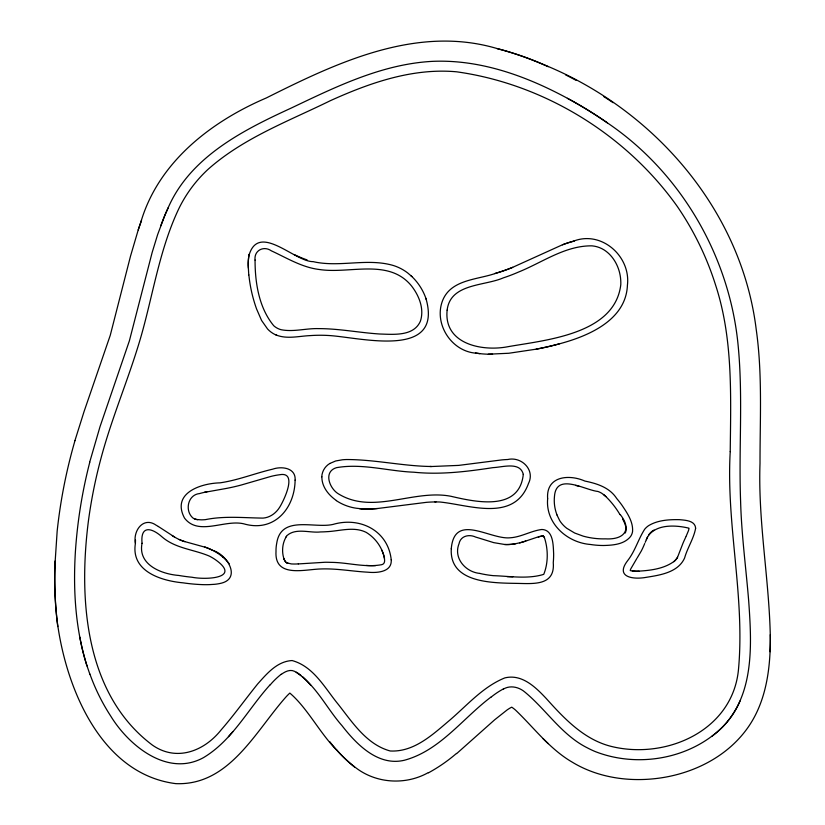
<?xml version="1.0" encoding="UTF-8"?>
<svg xmlns="http://www.w3.org/2000/svg" width="825" height="825" viewBox="0 0 825 825"><rect width="100%" height="100%" fill="white"/><g stroke="black" fill="none" stroke-linecap="round" stroke-linejoin="round"><path stroke-width="1.24" d="M158.379 526.515A52.057 52.057 0 0 0 156.214 525.247C143.478 516.192 132.846 530.661 135.413 543.376C130.701 571.333 161.102 580.841 183.098 582.842A178.324 178.324 0 0 0 202.073 584.616A114.531 114.531 0 0 0 209.251 584.636L214.49 584.317A47.035 47.035 0 0 0 219.615 583.564C242.251 579.377 227.463 554.555 212.922 550.481A56.337 56.337 0 0 0 205.755 547.398M321.884 476.809C321.678 486.709 328.659 495.206 336.425 500.548M54.801 566.94L57.162 531.145A523.132 523.132 0 0 1 74.982 440.632M456.648 753.617L494.67 719.792L507.158 709.902A42.611 42.611 0 0 1 511.129 707.468L511.737 707.169A36.176 36.176 0 0 1 515.759 710.315C534.177 727.949 549.749 749.09 572.179 762.114C597.372 777.48 628.114 781.997 657.123 778.408C691.773 774.149 726.072 757.608 746.914 728.939C766.126 702.653 770.529 668.869 770.323 637.137C769.22 579.078 757.958 521.575 760.011 463.361C759.969 418.78 762.517 373.859 756.226 329.546C741.572 209.963 653.751 109.323 543.85 64.68A317.8 317.8 0 0 0 497.073 48.541C416.563 24.719 336.899 62.587 266.331 97.948C210.767 121.718 158.008 162.463 140.632 222.853A338.147 338.147 0 0 0 138.218 229.948L130.505 256.183L110.261 335.311L84.067 411.541L74.931 440.622M249.14 254.832C259.132 222.338 294.968 262.082 313.201 261.638A63.597 63.597 0 0 0 316.955 262.422C342.365 266.805 368.641 258.081 393.68 265.598A46.53 46.53 0 0 1 407.581 272.848L411.881 276.54M89.688 462.186L100.021 426.669L129.401 340.766L152.151 252.502L157.637 234.609L164.732 215.624A211.313 211.313 0 0 1 167.362 209.632C189.162 157.286 242.674 130.371 291.308 108.023C336.126 86.677 382.357 63.896 432.847 61.339C481.759 59.297 529.134 77.096 571.333 100.423A419.358 419.358 0 0 1 607.355 122.853C681.079 172.662 729.496 256.462 738.066 344.788C743.201 396.846 738.623 449.202 740.602 501.373C741.489 534.652 745.965 567.672 748.677 600.827C751.678 643.294 754.792 693.794 722.731 726.815C690.226 759.052 637.838 768.096 595.557 751.699A91.719 91.719 0 0 1 587.482 747.924C561.773 735.127 546.459 709.871 524.844 692.051C518.977 687.008 510.252 684.967 503.332 689.123M645.222 542.324L646.965 538.251A40.538 40.538 0 0 1 647.604 536.931C655.689 523.854 675.489 524.978 688.689 528.113A3.609 3.609 0 0 1 688.999 528.278A10.89 10.89 0 0 1 688.298 531.094L686.08 536.405M644.727 543.52L643.717 545.892A77.199 77.199 0 0 1 641.159 551.234L637.168 557.968M685.853 536.9L683.75 541.458A66.66 66.66 0 0 0 682.296 545.005L677.531 557.288A16.325 16.325 0 0 1 674.262 561.268C663.682 569.095 649.698 570.57 636.931 571.24A36.877 36.877 0 0 1 632.383 570.982L632.228 570.941A19.759 19.759 0 0 1 631.094 570.756L630.269 570.56A11.179 11.179 0 0 1 630.393 569.848L630.651 569.188A21.78 21.78 0 0 1 630.847 568.745L636.683 558.742M298.31 563.929L325.071 562.258A132.392 132.392 0 0 1 330.866 562.361C347.676 562.403 364.64 567.734 381.387 564.743C384.027 564.372 384.873 562.155 384.574 559.659C383.058 548.481 375.777 538.178 366.197 532.373C353.781 526.144 339.57 531.156 326.525 531.692A95.246 95.246 0 0 1 320.647 531.929C309.87 533.239 296.154 527.587 287.09 535.487C282.253 542.283 281.407 551.688 284.161 559.463M89.915 674.087A201.919 201.919 0 0 0 110.715 716.069C128.896 745.81 167.63 777.346 203.424 757.67C232.403 740.407 248.047 708.995 270.208 684.678M490.793 697.218C462.536 718.544 439.931 750.626 404.394 760.248C378.046 766.538 356.534 744.367 341.942 725.587C326.184 707.768 315.48 683.977 294.597 671.354C290.08 669.034 284.996 671.622 281.335 674.355M329.814 463.475L335.662 460.979L342.365 459.793A69.444 69.444 0 0 1 346.479 459.535C374.457 459.504 402.002 465.95 429.969 466.476A202.146 202.146 0 0 0 431.485 466.517L458.69 465.393L501.621 459.927A101.042 101.042 0 0 1 507.736 459.515C521.462 456.297 535.363 469.868 528.485 483.491C514.336 522.607 469.549 504.931 439.931 502.012A97.587 97.587 0 0 0 434.919 501.94M428.319 772.592C404.714 785.916 373.756 783.41 353.131 765.579M512.696 267.321L562.423 244.788A115.675 115.675 0 0 1 573.138 241.312C601.105 229.938 630.919 256.101 627.423 285.172C626 321.028 586.554 336.878 557.092 344.438A297.34 297.34 0 0 1 536.106 349.181L508.829 353.255L488.297 354.203A100.31 100.31 0 0 1 482.223 353.873L479.923 353.636A79.458 79.458 0 0 1 476.84 353.224C451.388 351.986 433.177 323.4 442.85 299.929C451.636 279.139 478.077 279.768 496.238 273.137A174.261 174.261 0 0 0 512.696 267.341A178.076 178.076 0 0 1 494.711 273.57M479.872 573.416C465.63 572.168 453.214 558.143 459.02 543.778C460.505 535.776 469.219 533.95 475.767 537.116A88.089 88.089 0 0 1 477.716 537.683L493.711 542.633L504.673 544.479A45.004 45.004 0 0 0 514.852 543.861L520.523 542.623A99.237 99.237 0 0 0 525.731 541.066L538.189 536.869A36.094 36.094 0 0 1 539.612 536.498L541.138 536.198A5.62 5.62 0 0 1 543.314 536.137M204.26 492.391L203.672 492.515A67.403 67.403 0 0 0 199.578 493.567C187.863 494.67 184.614 510.458 192.638 517.739A7.435 7.435 0 0 0 194.782 518.977A12.911 12.911 0 0 0 197.165 519.564L201.218 519.843A57.472 57.472 0 0 0 205.384 519.647C224.503 515.728 243.818 517.904 263.072 518.1C270.002 517.574 275.983 513.15 279.582 507.365C283.47 501.27 298.475 470.993 279.427 474.777A71.249 71.249 0 0 0 270.961 476.407L241.178 485.038A203.734 203.734 0 0 1 224.782 488.72L204.26 492.391A118.676 118.676 0 0 1 206.91 491.844M361.835 508.901A110.302 110.302 0 0 0 377.293 508.54L426.473 502.332A124.183 124.183 0 0 1 435.971 501.92M479.861 573.458A110.096 110.096 0 0 0 493.35 575.664C509.85 576.17 527.825 579.325 543.747 574.355C548.326 563.052 548.243 549.264 544.438 537.694A7.105 7.105 0 0 0 543.696 536.498A1.423 1.423 0 0 0 543.417 536.219A5.497 5.497 0 0 1 544.397 537.714M429.969 466.476L431.485 466.517M361.845 508.829L356.555 508.272A48.758 48.758 0 0 1 336.353 500.651M632.393 570.972L636.364 571.24A58.988 58.988 0 0 0 639.117 571.209M620.008 514.645A87.625 87.625 0 0 0 605.849 496.567A38.589 38.589 0 0 0 603.807 494.783L601.889 493.371A18.14 18.14 0 0 0 597.836 491.442C584.585 489.998 556.298 472.416 554.482 496.248A39.652 39.652 0 0 0 556.978 514.882M497.052 48.613L501.951 49.902A322.74 322.74 0 0 1 548.212 66.691M283.8 558.515A14.334 14.334 0 0 0 284.274 559.721L284.976 561A5.414 5.414 0 0 0 286.801 562.825L291.256 563.918A52.46 52.46 0 0 0 298.299 563.887M158.379 526.515L175.024 537.322A57.41 57.41 0 0 0 177.911 538.88L179.231 539.509A46.757 46.757 0 0 0 184.057 541.386L205.765 547.398M275.983 334.95C286.956 339.405 298.918 336.084 310.282 335.6A142.282 142.282 0 0 1 328.422 335.486C359.638 337.167 443.726 360.154 425.917 298.351M336.621 750.049C319.605 732.796 307.405 708.046 289.833 693.083A69.62 69.62 0 0 0 286.378 696.517C255.626 730.816 229.505 785.771 175.859 783.647C100.928 774.201 65.918 687.741 57.286 621.916A374.117 374.117 0 0 1 55.141 560.969M620.204 514.522C632.383 529.609 624.278 539.952 605.447 538.849A75.632 75.632 0 0 1 583.151 536.126L574.633 533.002L566.765 528.289A29.886 29.886 0 0 1 559.732 520.668L556.916 514.913M89.832 674.118L87.017 665.93A234.444 234.444 0 0 1 80.912 642.727C74.601 612.82 73.528 582.017 75.405 551.585A487.482 487.482 0 0 1 89.781 462.206M248.758 274.89L248.212 265.506A50.521 50.521 0 0 1 249.16 254.286M770.303 634.693A303.6 303.6 0 0 1 770.055 651.74M456.483 753.431A161.494 161.494 0 0 1 428.453 772.829M353.069 765.652A134.496 134.496 0 0 1 336.683 749.987M138.218 229.948A331.238 331.238 0 0 1 141.539 220.337M603.828 96.628A428.474 428.474 0 0 1 613.058 102.661M490.865 697.321A78.457 78.457 0 0 1 503.26 688.988M197.742 519.637A13.53 13.53 0 0 1 194.782 518.987M625.762 527.526A7.043 7.043 0 0 1 625.195 533.043M565.62 74.869A432.692 432.692 0 0 1 576.211 80.407M57.771 626.567A367.723 367.723 0 0 1 54.924 566.94M354.502 767.023A152.305 152.305 0 0 1 329.804 741.716M548.212 743.634A226.731 226.731 0 0 1 542.984 738.581M492.556 354.234A122.708 122.708 0 0 1 488.297 354.203M559.443 343.819A293.143 293.143 0 0 1 536.095 349.181M562.433 244.808A113.334 113.334 0 0 1 574.344 240.993M479.923 353.636A77.901 77.901 0 0 1 475.468 353.007M538.323 537.168A12.932 12.932 0 0 1 543.304 535.992M525.731 541.056A95.669 95.669 0 0 1 519.585 542.881M515.8 543.675A45.757 45.757 0 0 1 504.673 544.521M512.882 576.778A258.297 258.297 0 0 1 507.086 576.644M646.336 539.684A51.119 51.119 0 0 1 647.594 536.931M677.531 557.298A16.376 16.376 0 0 1 673.788 561.681M648.584 535.074A13.664 13.664 0 0 1 654.081 530.042M622.617 519.028A31.598 31.598 0 0 1 625.979 527.474M603.436 494.484A37.476 37.476 0 0 1 605.839 496.567M575.613 485.42A114.912 114.912 0 0 1 579.119 486.317M321.771 476.809A16.366 16.366 0 0 1 329.825 463.485M377.293 508.509A105.332 105.332 0 0 1 359.71 508.778M248.407 268.187A55.265 55.265 0 0 1 249.026 254.812M248.861 274.88A143.375 143.375 0 0 0 256.585 308.983L261.577 320.461L267.589 329.01A25.317 25.317 0 0 0 276.87 335.352M410.829 275.591A55.461 55.461 0 0 1 426.288 299.537M307.117 259.937A120.326 120.326 0 0 1 294.319 254.626M204.724 547.047A57.038 57.038 0 0 1 212.932 550.471M174.591 537.075A89.77 89.77 0 0 1 172.343 535.724M135.413 543.376A95.349 95.349 0 0 1 135.506 540.107M184.944 541.664A48.015 48.015 0 0 1 179.231 539.519M213.953 551.038A53.78 53.78 0 0 1 222.74 556.937M222.698 556.999A33.258 33.258 0 0 1 229.164 563.753M288.069 563.32A7.982 7.982 0 0 1 287.224 563.001M286.1 536.879A15.5 15.5 0 0 1 286.471 536.302M381.645 549.955A30.669 30.669 0 0 1 384.522 558.36M375.54 565.641A85.542 85.542 0 0 1 366.341 565.434M286.729 562.908A6.93 6.93 0 0 1 284.274 559.422M567.404 98.309A421.07 421.07 0 0 1 607.365 122.853M270.311 684.76A78.87 78.87 0 0 1 281.232 674.221M296.247 672.138A31.866 31.866 0 0 1 300.857 675.366M302.548 676.686A93.4 93.4 0 0 1 310.86 685.348M740.087 700.92A85.315 85.315 0 0 1 725.99 723.339A92.74 92.74 0 0 1 712.006 736.23M232.805 731.672A216.078 216.078 0 0 1 228.432 736.663M86.996 665.93A237.023 237.023 0 0 1 79.808 637.117M160.751 225.792A230.206 230.206 0 0 1 168.238 207.683M547.645 498.764C545.377 523.339 567.053 542.623 590.329 544.469A85.027 85.027 0 0 0 603.353 545.5C612.8 545.284 624.03 544.5 630.475 536.621A11.818 11.818 0 0 0 632.569 531.444C633.26 521.668 627.186 513.037 621.998 505.271A110.138 110.138 0 0 0 616.718 498.506C609.551 487.431 597.022 483.553 584.873 481.058C569.023 474.014 545.841 475.984 547.645 498.764M730.228 451.615C726.031 524.308 745.037 596.331 738.54 668.848C733.188 730.465 666.435 759.866 611.572 746.491C584.193 739.788 564.352 718.688 546.212 698.476C535.559 687.132 521.843 673.695 504.807 677.913C483.027 686.73 467.363 705.086 449.883 720.07C432.826 734.456 414.181 752.235 390.215 750.987C366.609 744.501 352.636 722.618 338.332 704.447C324.957 688.246 313.768 666.466 292.091 660.547C277.128 661.361 267.022 673.53 257.73 683.884C245.458 699.074 234.104 714.986 221.275 729.733C204.342 751.173 176.602 762.063 152.398 745.099C84.624 694.186 78.519 598.692 88.388 521.183A491.133 491.133 0 0 1 101.279 457.225C112.396 415.882 129.566 376.52 141.343 335.383C153.285 293.184 159.73 249.078 178.612 209.127A132.299 132.299 0 0 1 208.117 169.28C243.416 137.909 288.441 121.265 330.268 100.722C369.775 82.851 412.572 67.805 456.596 71.806C543.871 83.975 626.165 134.568 677.232 206.363A297.423 297.423 0 0 1 715.698 285.398C733.147 339.013 730.806 396.01 730.228 451.615M523.287 474.406C519.358 511.778 475.798 502.054 450.935 496.289C413.82 489.008 373.302 514.924 338.817 494.093C329.618 488.998 322.874 471.694 336.487 467.672C362.154 463.103 388.121 471.209 413.851 472.209C440.344 474.911 466.888 471.622 493.072 467.62C502.466 467.28 520.255 461.299 523.287 474.406M142.044 543.252C137.651 564.774 161.349 574.097 178.757 575.448A185.45 185.45 0 0 0 192.06 577.252C205.817 579.975 242.003 578.521 215.428 559.711A49.5 49.5 0 0 0 209.354 556.102C193.669 549.357 175.426 548.563 161.989 536.848C151.315 527.371 140.322 525.319 142.044 543.252M295.113 480.16C294.711 507.983 274.952 531.857 245.386 524.267C226.019 518.234 198.794 536.807 184.511 518.09C171.26 493.164 200.609 483.357 219.935 482.852C237.992 480.253 254.966 473.292 272.652 469.177C281.593 466.001 296.041 467.744 295.113 480.16M451.275 548.728C449.264 584.038 494.639 582.914 518.966 583.43C535.178 583.811 555.153 585.069 553.266 562.64A93.978 93.978 0 0 0 553.647 553.884C553.193 545.377 553.523 529.877 541.901 529.475C530.929 530.836 521.132 537.168 509.963 537.807C489.906 539.663 454.379 512.222 451.275 548.728M391.225 559.783C392.174 572.261 376.778 573.097 367.847 572.199C352.028 571.343 336.322 568.301 320.43 568.982C304.312 569.425 274.447 578.098 276.004 551.502A38.445 38.445 0 0 1 276.695 543.407C280.882 514.625 314.284 528.856 333.166 524.38C359.958 516.543 388.07 530.537 391.225 559.783M255.059 260.071C255.028 282.728 258.926 307.849 273.756 325.751A17.954 17.954 0 0 0 281.077 329.711C293.494 332.186 306.065 328.226 318.563 328.618C339.106 328.597 359.349 332.722 379.809 334.012C393.597 334.393 413.655 336.548 420.389 321.224C424.463 308.973 419.1 295.68 411.531 285.955C388.823 258.029 349.975 274.106 319.615 269.538C302.146 267.517 286.997 258.039 271.353 250.831C263.742 245.417 253.883 250.398 255.059 260.071M447.129 310.159C443.53 344.293 482.532 351.801 508.355 346.624C547.058 339.869 614.924 334.012 620.802 284.594A43.488 43.488 0 0 0 619.07 270.755C616.553 262.381 611.469 254.595 604.003 249.872A27.215 27.215 0 0 0 591.999 245.85C565.249 245.499 542.53 262.371 518.605 272.023A172.92 172.92 0 0 1 503.271 277.881C484.275 286.172 450.337 283.295 447.129 310.159M695.63 528.186C693.773 538.643 687.442 547.779 684.595 558.03C678.119 572.395 660.392 575.087 646.532 577.283C633.188 579.831 614.584 577.263 627.846 560.392C635.167 550.935 638.292 539.199 644.655 529.268A18.779 18.779 0 0 1 648.677 525.607C657.824 520.111 669.003 519.472 679.418 519.668C685.214 520.214 695.114 520.513 695.63 528.186"/></g></svg>
